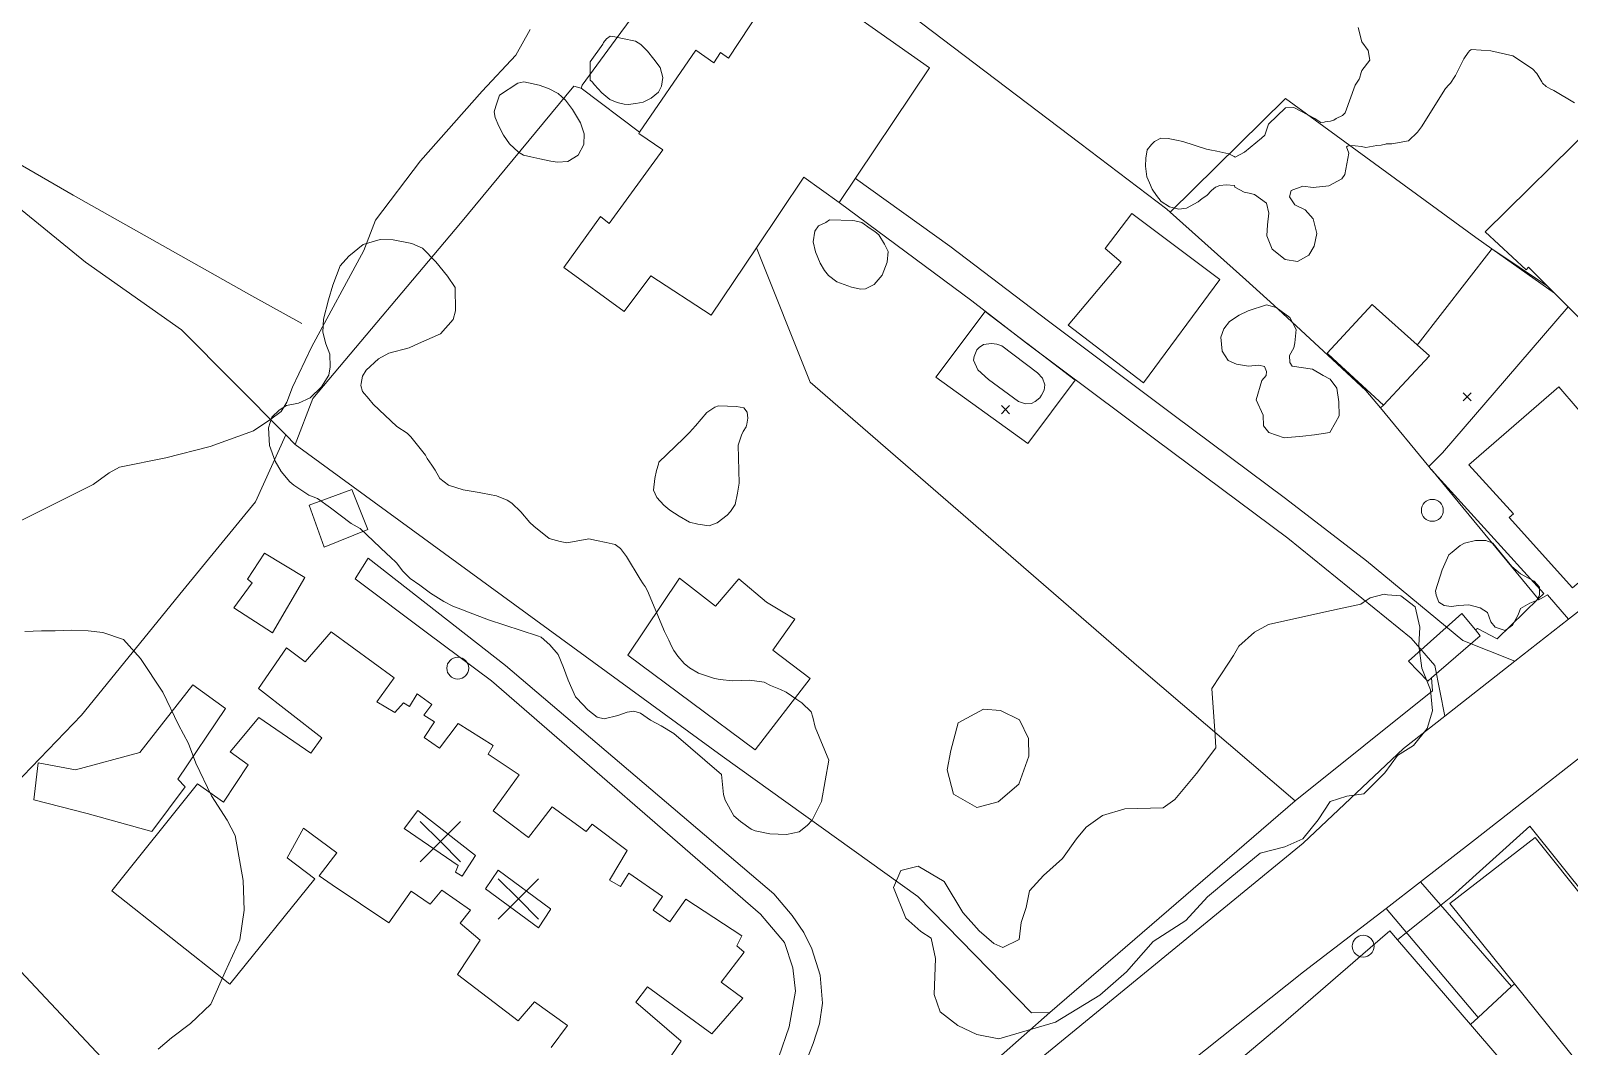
# Model space of a CAD drawing. Header units: metres. Extents: x 4652992 to 4879070, y 2074171 to 2309877.
# Drawn here: x 4653561.5 to 4653669.3, y 2306709.3 to 2306780.5 of the extents above; entities that cross this region are included whole.
import ezdxf

# ---------------------------------------------------------------- set-up
doc = ezdxf.new("R2010")
doc.units = ezdxf.units.M
doc.header["$MEASUREMENT"] = 0
doc.linetypes.add('DGN Style 3', pattern=[92.779933, 66.271381, -26.508552])
doc.layers.get('0').update_dxf_attribs({"color": 4, "lineweight": 0})
for name, color, linetype, lineweight in [('Level 16', 2, 'Continuous', 0), ('Level 18', 5, 'Continuous', 0), ('Level 20', 30, 'DGN Style 3', 0), ('Level 27', 30, 'Continuous', 0), ('Level 3', 46, 'Continuous', 0), ('Level 30', 5, 'Continuous', 0), ('Level 31', 38, 'Continuous', 0), ('Level 35', 4, 'Continuous', 0), ('Level 37', 3, 'Continuous', 0), ('Level 38', 3, 'Continuous', 0), ('Level 39', 9, 'Continuous', 0), ('Level 40', 1, 'Continuous', 0), ('Level 53', 5, 'Continuous', 0), ('Level 61', 4, 'Continuous', 0), ('Level 62', 4, 'Continuous', 0), ('Level 63', 3, 'Continuous', 0)]:
    doc.layers.add(name, color=color, linetype=linetype, lineweight=lineweight)

# ---------------------------------------------------------------- blocks, each defined once
blk = doc.blocks.new('POSTE')
at = {"color": 0, "linetype": 'ByBlock', "lineweight": -2}
blk.add_circle((0, 0), 0.770001, dxfattribs=at)
blk = doc.blocks.new('COTA')
at = {"color": 0, "linetype": 'ByBlock', "lineweight": -2, "ltscale": 10}
for p, q in [((-1.408457, 1.419522), (0, 0)), ((1.419522, 1.408457), (0, 0)), ((0, 0), (-1.419522, -1.408457)), ((0, 0), (1.408457, -1.419522))]:
    blk.add_line(p, q, dxfattribs=at)

msp = doc.modelspace()

# ---------------------------------------------------------------- linework, layer by layer
at = {"layer": 'Level 16'}
msp.add_polyline3d([(4653628.613012, 2306756.050123, 1432.830161), (4653627.857403, 2306756.715299, 1432.630161), (4653627.570211, 2306757.393069, 1432.630161), (4653627.619521, 2306757.652806, 1432.630161), (4653627.783793, 2306758.119853, 1432.630161), (4653627.949754, 2306758.297145, 1432.630161), (4653628.253481, 2306758.503311, 1432.630161), (4653628.833835, 2306758.574099, 1432.630161), (4653629.204267, 2306758.534738, 1432.630161), (4653629.53891, 2306758.406475, 1432.630161), (4653632.045541, 2306756.524285, 1432.830161), (4653632.38872, 2306756.143694, 1432.830161), (4653632.565603, 2306755.682394, 1432.830161), (4653632.510017, 2306755.28921, 1432.830161), (4653632.334373, 2306754.959782, 1432.830161), (4653632.201456, 2306754.756324, 1432.830161), (4653631.887561, 2306754.494442, 1432.830161), (4653631.619898, 2306754.377094, 1432.830161), (4653631.19932, 2306754.349695, 1432.830161), (4653630.719525, 2306754.508296, 1432.830161), (4653628.613012, 2306756.050123, 1432.830161)], dxfattribs=at)
at = {"layer": 'Level 18', "color": 30}
for points in [[(4653630.61838, 2306707.098078, 1432.819308), (4653650.67986, 2306723.537197, 1431.277415), (4653657.711401, 2306730.177811, 1431.232627), (4653660.609783, 2306732.448453, 1430.871183), (4653665.51074, 2306736.287946, 1430.483405), (4653669.277575, 2306739.238949, 1430.311429), (4653685.235285, 2306751.688629, 1429.35663), (4653692.281528, 2306757.223362, 1428.580348), (4653696.543146, 2306760.48233, 1428.260801), (4653697.534, 2306761.240061, 1428.186504), (4653698.364025, 2306761.874803, 1428.099219), (4653711.866016, 2306772.685656, 1427.243806), (4653716.842187, 2306776.655259, 1427.04712), (4653717.942528, 2306777.942604, 1427.024475), (4653722.993467, 2306784.592378, 1426.735368), (4653739.988468, 2306806.78678, 1426.041804), (4653741.402067, 2306808.632851, 1426.001157), (4653742.908107, 2306810.599077, 1425.934736), (4653743.219552, 2306811.005687, 1425.921001), (4653749.260604, 2306818.570407, 1425.608094), (4653749.402375, 2306818.747936, 1425.600751), (4653750.267638, 2306819.922937, 1425.579122), (4653755.229996, 2306826.661672, 1425.455079)], [(4653615.862525, 2306621.677108, 1432.361235), (4653611.290312, 2306642.829017, 1433.346966), (4653605.334171, 2306665.624813, 1434.594574), (4653602.339907, 2306675.04827, 1434.812856), (4653602.520356, 2306675.790627, 1434.78942), (4653617.260064, 2306688.078945, 1433.932559), (4653634.777883, 2306701.838411, 1432.815538), (4653650.708954, 2306714.523256, 1431.771913), (4653656.496278, 2306718.966239, 1431.425208), (4653658.90344, 2306720.825262, 1431.236452), (4653662.553694, 2306723.644311, 1431.016818), (4653674.034651, 2306732.61802, 1430.158697), (4653690.196518, 2306745.450857, 1428.953915), (4653697.481281, 2306751.071768, 1428.291674), (4653703.518894, 2306755.835001, 1427.935426), (4653708.966155, 2306760.158128, 1427.533651), (4653715.641232, 2306765.70813, 1427.234652), (4653720.619019, 2306770.427844, 1426.95905), (4653725.20665, 2306775.591986, 1426.758781), (4653729.062214, 2306780.052809, 1426.623345), (4653731.888947, 2306783.569679, 1426.497436), (4653739.296268, 2306793.130219, 1426.265628), (4653741.463374, 2306795.927276, 1426.197809), (4653756.804923, 2306815.930728, 1425.706176)]]:
    msp.add_polyline3d(points, dxfattribs=at)
at = {"layer": 'Level 20', "linetype": 'Continuous'}
msp.add_polyline3d([(4653560.093631, 2306745.804535, 1433.201671), (4653565.829883, 2306748.685891, 1432.801671), (4653566.963694, 2306749.505145, 1432.801671), (4653567.68491, 2306749.908933, 1432.801671), (4653570.940743, 2306750.546379, 1432.801671), (4653574.039438, 2306751.353673, 1432.801671), (4653577.081932, 2306752.453438, 1432.401671), (4653578.286178, 2306753.263374, 1432.401671), (4653579.026836, 2306753.810376, 1432.401671), (4653579.412002, 2306754.463745, 1432.401671), (4653579.819968, 2306755.5145, 1432.401671), (4653581.144407, 2306758.309734, 1432.401671), (4653584.805295, 2306765.094934, 1431.601671), (4653585.625575, 2306767.223409, 1431.601671), (4653588.792336, 2306771.385037, 1430.801671), (4653593.117434, 2306776.266967, 1430.401671), (4653595.481736, 2306778.793961, 1429.801671), (4653596.472755, 2306780.597248, 1429.601671)], dxfattribs=at)
at = {"layer": 'Level 27'}
msp.add_line((4653628.378838, 2306760.816696, 1432.525205), (4653631.225771, 2306758.644403, 1432.618386), dxfattribs=at)
at = {"layer": 'Level 27', "extrusion": (0.0223956172114888, 0.0721237491920967, 0.9971442228344864), "elevation": 272021.552639, "flags": 128}
msp.add_lwpolyline([(-3760233.794308, -3572683.529223), (-3760237.793242, -3572682.062085), (-3760235.950217, -3572676.81001), (-3760228.398477, -3572679.36193), (-3760230.343155, -3572684.79539)], dxfattribs=at)
at = {"layer": 'Level 3'}
msp.add_polyline3d([(4653580.457094, 2306759.970095, 1432.12), (4653576.954104, 2306761.914309, 1432), (4653564.433291, 2306768.962099, 1431), (4653556.5907, 2306773.499697, 1430), (4653553.290102, 2306775.757693, 1429.6), (4653551.577517, 2306777.758486, 1429), (4653544.453676, 2306783.678286, 1426.74), (4653537.414492, 2306788.866884, 1424.58), (4653532.318728, 2306792.515322, 1423), (4653527.903322, 2306796.629885, 1421), (4653523.769402, 2306801.34886, 1419.6896)], dxfattribs=at)
at = {"layer": 'Level 30', "color": 1, "flags": 128}
for points, elevation in [([(4653587.670532, 2306724.585791), (4653587.650639, 2306724.570565), (4653591.438053, 2306721.968139), (4653591.254035, 2306721.497399), (4653591.698463, 2306721.215452), (4653592.633534, 2306722.675883), (4653588.595506, 2306725.825808), (4653587.670532, 2306724.585791)], 1438.6103), ([(4653594.230162, 2306721.648022), (4653593.35257, 2306720.330929), (4653597.072919, 2306717.592528), (4653597.913641, 2306718.885277), (4653597.912835, 2306718.94307), (4653594.230162, 2306721.648022)], 1436.8103)]:
    msp.add_lwpolyline(points, dxfattribs=dict(at, elevation=elevation))
at = {"layer": 'Level 30', "color": 1}
for points in [[(4653615.562584, 2306784.194694, 1433.630161), (4653624.483266, 2306777.911553, 1433.630161), (4653618.152079, 2306768.462339, 1433.430161), (4653615.671664, 2306770.241962, 1433.630161), (4653612.336246, 2306765.274988, 1433.630161), (4653609.174235, 2306760.566246, 1433.630161), (4653604.948701, 2306763.321467, 1434.030161), (4653603.077174, 2306760.812401, 1434.030161), (4653598.829686, 2306763.891171, 1434.030161), (4653601.41395, 2306767.47125, 1434.030161), (4653602.025322, 2306766.983952, 1434.030161), (4653605.778452, 2306772.161914, 1433.030161), (4653604.086055, 2306773.296623, 1433.030161), (4653604.148436, 2306773.387565, 1433.030161), (4653608.092381, 2306779.137342, 1433.030161), (4653609.352956, 2306778.24335, 1433.230161), (4653609.816978, 2306778.980168, 1433.230161), (4653610.387545, 2306778.590693, 1433.430161), (4653613.370128, 2306783.142941, 1433.430161), (4653614.492525, 2306782.427594, 1433.630161), (4653615.562584, 2306784.194694, 1433.630161)], [(4653673.321487, 2306774.158098, 1433.036099), (4653689.18023, 2306756.434409, 1432.5217), (4653680.538704, 2306749.001026, 1432.5217), (4653679.632528, 2306749.982138, 1433.4217), (4653679.368739, 2306749.758227, 1433.426943), (4653669.570108, 2306741.440897, 1433.6217), (4653665.118792, 2306746.371917, 1433.7217), (4653665.416553, 2306746.632526, 1433.7217), (4653662.284404, 2306750.075773, 1433.6217), (4653668.597983, 2306755.534101, 1433.6217), (4653671.173441, 2306752.549077, 1433.6217), (4653672.693508, 2306753.881941, 1433.6217), (4653670.851002, 2306755.584534, 1433.3217), (4653672.843499, 2306757.546529, 1433.8217), (4653669.25894, 2306761.133076, 1433.652731), (4653668.290758, 2306762.101795, 1433.607092), (4653667.801164, 2306762.591661, 1433.584014), (4653666.479218, 2306763.91434, 1433.5217), (4653666.313698, 2306763.737832, 1433.5217), (4653663.439476, 2306766.396008, 1433.1217), (4653671.123578, 2306773.96635, 1433.1217), (4653671.99321, 2306772.94318, 1433.1217), (4653673.321487, 2306774.158098, 1433.036099)], [(4653644.831039, 2306763.06467, 1434.541379), (4653639.481504, 2306755.815496, 1434.541379), (4653634.188642, 2306759.868249, 1434.541379), (4653637.911375, 2306764.279997, 1433.830161), (4653636.785097, 2306765.223293, 1433.830161), (4653638.669998, 2306767.684365, 1433.830161), (4653644.831039, 2306763.06467, 1434.541379)], [(4653659.530056, 2306757.703505, 1434.621722), (4653656.300281, 2306754.240339, 1434.421721), (4653652.765106, 2306757.509854, 1434.421721), (4653652.349203, 2306757.894503, 1434.421721), (4653655.513705, 2306761.296717, 1434.521722), (4653655.791197, 2306761.04846, 1434.528631), (4653658.66206, 2306758.480055, 1434.60011), (4653659.530056, 2306757.703505, 1434.621722)], [(4653606.939484, 2306742.10891, 1436.1638), (4653609.473123, 2306740.162269, 1435.9638), (4653611.107002, 2306742.075173, 1435.9638), (4653613.038714, 2306740.436669, 1435.9638), (4653615.027683, 2306739.247267, 1435.9638), (4653613.48713, 2306737.075378, 1435.9638), (4653616.113262, 2306735.092482, 1435.9638), (4653612.255382, 2306730.092515, 1436.1638), (4653603.328263, 2306736.709967, 1436.1638), (4653606.939484, 2306742.10891, 1436.1638)], [(4653597.950388, 2306709.209279, 1436.6103), (4653599.088427, 2306710.747978, 1436.6103), (4653596.783866, 2306712.415465, 1436.6103), (4653595.63529, 2306711.070396, 1436.6103), (4653591.383378, 2306714.333606, 1436.6103), (4653592.971331, 2306716.737509, 1436.6103), (4653591.560147, 2306717.936008, 1438.2103), (4653592.294794, 2306718.835939, 1438.2103), (4653590.273478, 2306720.253216, 1438.2103), (4653589.475669, 2306719.270687, 1438.2103), (4653588.12611, 2306720.168353, 1438.2103), (4653586.574993, 2306717.954066, 1438.2103), (4653582.591777, 2306720.62679, 1438.6103), (4653581.676115, 2306721.241196, 1438.6103), (4653582.926066, 2306722.85816, 1438.6103), (4653580.586001, 2306724.580416, 1438.6103), (4653579.434702, 2306722.507644, 1437.8103), (4653581.380309, 2306721.032427, 1437.8103), (4653575.419432, 2306713.658236, 1437.8103), (4653567.152148, 2306720.187881, 1437.8103), (4653573.15957, 2306727.686263, 1437.4103), (4653574.982328, 2306726.408604, 1437.4103), (4653576.711757, 2306729.020255, 1438.6103), (4653575.436814, 2306729.951391, 1438.6103), (4653577.451236, 2306732.353526, 1438.6103), (4653581.092035, 2306729.837021, 1438.6103), (4653581.863707, 2306730.91873, 1438.6103), (4653577.438237, 2306734.390134, 1438.8103), (4653579.394844, 2306737.229095, 1438.8103), (4653580.703993, 2306736.243213, 1438.8103), (4653582.516452, 2306738.346837, 1438.8103)], [(4653582.516452, 2306738.346837, 1438.8103), (4653586.953816, 2306735.141718, 1438.8103), (4653585.736155, 2306733.43963, 1438.8103), (4653586.998097, 2306732.702439, 1438.8103), (4653587.59835, 2306733.388566, 1438.8103), (4653588.012972, 2306733.112327, 1438.8103), (4653588.55836, 2306734.00015, 1438.8103), (4653589.585788, 2306733.263834, 1438.8103), (4653589.022075, 2306732.522747, 1438.8103), (4653589.769957, 2306732.034812, 1438.8103), (4653589.045627, 2306730.945466, 1438.8103), (4653590.118129, 2306730.20003, 1438.8103), (4653591.432964, 2306731.929611, 1438.8103), (4653593.891159, 2306730.374314, 1438.8103), (4653593.543168, 2306729.779328, 1438.8103), (4653595.694924, 2306728.335341, 1438.8103), (4653593.884491, 2306725.802369, 1438.8103), (4653596.36119, 2306723.933682, 1436.6103), (4653597.077339, 2306724.858082, 1436.8103), (4653598.021466, 2306726.076757, 1436.6103), (4653600.404724, 2306724.343932, 1436.6103), (4653600.83435, 2306724.876425, 1436.6103), (4653603.288829, 2306723.033895, 1436.6103), (4653602.047702, 2306720.948521, 1436.6103), (4653602.805251, 2306720.506188, 1436.6103), (4653603.403776, 2306721.434123, 1436.6103), (4653605.757658, 2306719.80401, 1436.6103), (4653605.105785, 2306718.839312, 1436.6103), (4653606.260123, 2306718.029087, 1436.6103), (4653607.40313, 2306719.609169, 1436.6103), (4653611.326732, 2306717.036755, 1436.6103), (4653610.961991, 2306716.347727, 1436.6103), (4653611.484889, 2306715.906218, 1436.6103), (4653609.868163, 2306713.79384, 1436.6103), (4653611.383968, 2306712.679535, 1436.6103), (4653609.222235, 2306710.159511, 1436.6103), (4653604.711746, 2306713.472324, 1436.6103), (4653603.897927, 2306712.395797, 1436.6103), (4653607.067344, 2306709.643909, 1436.6103), (4653605.450193, 2306707.295949, 1436.6103)], [(4653691.816387, 2306692.08017, 1434.321722), (4653686.412571, 2306687.682136, 1434.421721), (4653686.137482, 2306688.024029, 1434.41956), (4653665.494964, 2306713.679439, 1434.257343), (4653660.961964, 2306719.313246, 1434.221721), (4653666.930026, 2306723.928642, 1434.221721), (4653670.660951, 2306719.283009, 1434.221721), (4653670.114019, 2306718.795825, 1434.221721), (4653691.816387, 2306692.08017, 1434.321722)], [(4653641.297845, 2306704.217349, 1437.9413), (4653649.099772, 2306710.773041, 1437.9413), (4653656.070993, 2306716.802848, 1438.0217), (4653656.752969, 2306717.384246, 1438.0217), (4653657.297083, 2306716.751784, 1438.0075), (4653662.405109, 2306710.814369, 1437.874), (4653668.231598, 2306704.041833, 1437.7217)]]:
    msp.add_polyline3d(points, dxfattribs=at)
at = {"layer": 'Level 31', "elevation": 1434.821722, "flags": 128}
msp.add_lwpolyline([(4653659.67635, 2306735.128574), (4653659.406518, 2306734.895188), (4653658.061764, 2306736.30722), (4653661.806952, 2306739.643922), (4653662.756877, 2306738.496318), (4653663.096137, 2306738.086458), (4653659.67635, 2306735.128574)], dxfattribs=at)
at = {"layer": 'Level 31'}
for points in [[(4653585.095522, 2306745.523984, 1435.410312), (4653582.027582, 2306744.295976, 1436.010311), (4653580.979989, 2306747.241974, 1435.210312), (4653583.976353, 2306748.344426, 1435.210312), (4653585.095522, 2306745.523984, 1435.410312)], [(4653580.690204, 2306742.173249, 1435.610312), (4653578.411857, 2306738.285657, 1436.010311), (4653575.698077, 2306740.040821, 1435.610312), (4653576.982037, 2306741.790729, 1435.610312), (4653576.65467, 2306742.050543, 1435.610312), (4653577.856241, 2306743.864427, 1435.610312), (4653580.690204, 2306742.173249, 1435.610312)], [(4653575.120278, 2306732.980843, 1436.610312), (4653571.783602, 2306728.01597, 1437.010311), (4653572.293083, 2306727.479146, 1437.010311), (4653569.940418, 2306724.36029, 1437.010311), (4653565.412907, 2306725.625585, 1437.010311), (4653561.673165, 2306726.585283, 1437.010311), (4653561.986882, 2306729.165061, 1437.010311), (4653564.588583, 2306728.678443, 1437.010311), (4653569.118265, 2306729.889723, 1436.410312), (4653572.830557, 2306734.648234, 1436.410312), (4653575.120278, 2306732.980843, 1436.610312)]]:
    msp.add_polyline3d(points, dxfattribs=at)
at = {"layer": 'Level 35', "extrusion": (-1.25979501847e-05, 1.29439055497e-05, 0.9999999998368735), "elevation": 1404.153507, "flags": 128}
msp.add_lwpolyline([(4653659.497606, 2306749.936431), (4653660.473088, 2306750.885842), (4653664.939794, 2306756.090817), (4653669.276623, 2306761.115094)], dxfattribs=at)
at = {"layer": 'Level 35'}
for points in [[(4653662.756877, 2306738.496318, 1434.621722), (4653662.896207, 2306738.579529, 1434.621722), (4653664.272572, 2306737.855105, 1434.621722), (4653667.157425, 2306740.662669, 1434.621722), (4653667.55959, 2306741.054059, 1434.621722), (4653659.661189, 2306749.735035, 1434.42173), (4653659.660853, 2306749.735404, 1434.421721), (4653659.479923, 2306749.954413, 1434.421721), (4653656.093807, 2306754.053174, 1434.421721), (4653655.077502, 2306755.283371, 1434.421721), (4653652.724692, 2306757.462595, 1434.421721), (4653648.615543, 2306761.268579, 1434.421721), (4653646.644881, 2306763.025943, 1434.40056), (4653641.346627, 2306767.790809, 1433.442019), (4653641.114617, 2306767.999463, 1433.430161), (4653635.015128, 2306772.617803, 1432.630161), (4653622.474554, 2306782.14178, 1432.030161), (4653619.720245, 2306784.195852, 1431.630161), (4653610.262016, 2306790.452723, 1431.230161), (4653602.427499, 2306779.844051, 1431.430161), (4653600.114078, 2306776.676078, 1431.430161), (4653600.046103, 2306776.471355, 1431.963815), (4653604.148436, 2306773.387565, 1432.215311)], [(4653641.346627, 2306767.790809, 1433.442019), (4653649.438525, 2306775.754181, 1433.401671), (4653662.775402, 2306766.014599, 1433.3217), (4653663.895572, 2306765.219907, 1433.3217), (4653668.290758, 2306762.101795, 1433.3217)], [(4653659.67635, 2306735.128574, 1434.7217), (4653659.733385, 2306734.207811, 1434.7217), (4653650.11307, 2306726.50323, 1434.763815), (4653639.144598, 2306735.882078, 1434.763815), (4653616.103986, 2306755.859661, 1434.363815), (4653612.336246, 2306765.274988, 1433.777469)]]:
    msp.add_polyline3d(points, dxfattribs=at)
at = {"layer": 'Level 37', "elevation": 1437.210312, "flags": 128}
msp.add_lwpolyline([(4653577.295686, 2306696.410226), (4653567.116737, 2306707.770892), (4653553.999965, 2306721.734853), (4653546.862232, 2306728.731759), (4653543.783929, 2306729.739399), (4653540.885486, 2306728.672264), (4653538.023252, 2306725.134956), (4653535.5492, 2306722.246079), (4653534.210584, 2306716.790599)], dxfattribs=at)
at = {"layer": 'Level 37', "extrusion": (0.6128201917407015, -0.7602533092155044, 0.2155604750917125), "elevation": 1098464.565007, "flags": 128}
msp.add_lwpolyline([(5070738.255179, -241016.355552), (5070745.342478, -241016.765183), (5070750.140279, -241015.741107)], dxfattribs=at)
at = {"layer": 'Level 37'}
for points in [[(4653579.999462, 2306751.498073, 1434.163815), (4653579.340238, 2306752.163029, 1434.084576), (4653572.0339, 2306759.532898, 1433.206354), (4653565.305089, 2306764.273595, 1432.606355), (4653550.698656, 2306776.1831, 1430.806355), (4653539.018655, 2306786.421638, 1427.206354), (4653528.722071, 2306794.256262, 1422.806355)], [(4653600.046103, 2306776.471355, 1431.963815), (4653599.528893, 2306776.627178, 1431.963815), (4653591.586923, 2306767.019393, 1432.963815), (4653581.238556, 2306754.7181, 1433.763815), (4653579.999462, 2306751.498073, 1434.163815), (4653609.936315, 2306729.644214, 1435.563815), (4653623.664855, 2306719.807731, 1435.963815), (4653631.636666, 2306711.650948, 1435.963815), (4653632.902256, 2306711.668636, 1435.963815), (4653650.11307, 2306726.50323, 1434.763815)], [(4653557.975929, 2306725.218822, 1436.810311), (4653565.019523, 2306732.506257, 1435.22186), (4653572.133074, 2306741.256557, 1434.671859), (4653577.225206, 2306747.466251, 1434.58186), (4653579.340238, 2306752.163029, 1434.084576)], [(4653666.55706, 2306724.735481, 1432.81726), (4653676.869438, 2306711.871901, 1432.721721), (4653693.26567, 2306691.293172, 1430.821722), (4653700.550778, 2306698.082945, 1430.021722), (4653717.554555, 2306677.077857, 1426.721721), (4653707.937158, 2306669.690451, 1427.365454)]]:
    msp.add_polyline3d(points, dxfattribs=at)
at = {"layer": 'Level 38'}
for p, q in [((4653657.931814, 2306717.263791, 1433.743842), (4653660.324899, 2306719.194177, 1433.951171)), ((4653657.297083, 2306716.751784, 1433.688851), (4653657.931814, 2306717.263791, 1433.743842))]:
    msp.add_line(p, q, dxfattribs=at)
at = {"layer": 'Level 38', "extrusion": (-0.4210361334792667, 0.4365621491480824, 0.7950736218967631), "elevation": -951192.764079, "flags": 128}
msp.add_lwpolyline([(-4950964.651705, 1249276.29437), (-4950965.693846, 1249276.410691), (-4950972.98428, 1249276.719156)], dxfattribs=at)
at = {"layer": 'Level 38', "elevation": 1433.621722, "flags": 128}
msp.add_lwpolyline([(4653662.405109, 2306710.814369), (4653662.946661, 2306711.316523), (4653665.293604, 2306713.492728), (4653665.494964, 2306713.679439)], dxfattribs=at)
at = {"layer": 'Level 40', "color": 3, "flags": 128}
for points, elevation in [([(4653603.88249, 2306775.396822), (4653603.346258, 2306775.323378), (4653603.057588, 2306775.355701), (4653602.578092, 2306775.471601), (4653602.05955, 2306775.677382), (4653601.506432, 2306776.149098), (4653600.987329, 2306776.720286), (4653600.82436, 2306776.931746), (4653600.679505, 2306777.047303), (4653600.674125, 2306778.321491), (4653601.582932, 2306779.571264), (4653601.611309, 2306779.685779), (4653601.821842, 2306779.944762), (4653602.078346, 2306780.117188), (4653602.421294, 2306780.072058), (4653602.947094, 2306779.960489), (4653603.874382, 2306779.76373), (4653604.229994, 2306779.526968), (4653604.703072, 2306779.070073), (4653605.151156, 2306778.511622), (4653605.584425, 2306777.935438), (4653605.778597, 2306777.221478), (4653605.685199, 2306776.612735), (4653605.480192, 2306776.204589), (4653604.959846, 2306775.779497), (4653604.391128, 2306775.491716), (4653603.88249, 2306775.396822)], 1434.440386), ([(4653599.117591, 2306771.336593), (4653598.391825, 2306771.288248), (4653597.925467, 2306771.360625), (4653597.15983, 2306771.522253), (4653596.522851, 2306771.656722), (4653596.014725, 2306771.7793), (4653595.658182, 2306771.991182), (4653595.024625, 2306772.580279), (4653594.598109, 2306773.169044), (4653594.284133, 2306773.811694), (4653594.01434, 2306774.426178), (4653593.963213, 2306774.82685), (4653594.079486, 2306775.210539), (4653594.337013, 2306775.98906), (4653595.609177, 2306776.836296), (4653596.022711, 2306776.922107), (4653596.37079, 2306776.848424), (4653597.114145, 2306776.691067), (4653597.766585, 2306776.445802), (4653598.429779, 2306776.105912), (4653598.964685, 2306775.633227), (4653599.446515, 2306774.984038), (4653600.014268, 2306774.054599), (4653600.258896, 2306773.278975), (4653600.234466, 2306772.533274), (4653599.843095, 2306771.78438), (4653599.117591, 2306771.336593)], 1435.206354), ([(4653619.99638, 2306762.408305), (4653619.657152, 2306762.385562), (4653619.013795, 2306762.521085), (4653617.971112, 2306762.892085), (4653617.402033, 2306763.347334), (4653617.113656, 2306763.699237), (4653616.80838, 2306764.197038), (4653616.492823, 2306765.010159), (4653616.328809, 2306765.706949), (4653616.429026, 2306766.447078), (4653616.684144, 2306766.83006), (4653617.207136, 2306767.065126), (4653617.463025, 2306767.238147), (4653619.083067, 2306767.198795), (4653619.232016, 2306767.167346), (4653619.731651, 2306767.061854), (4653620.315342, 2306766.628696), (4653620.638124, 2306766.429049), (4653620.918297, 2306766.193324), (4653621.331602, 2306765.530135), (4653621.576835, 2306765.012868), (4653621.500461, 2306764.267551), (4653621.146549, 2306763.37496), (4653620.60485, 2306762.71705), (4653619.99638, 2306762.408305)], 1435.606355), ([(4653561.0406, 2306738.3691), (4653562.2089, 2306738.4217), (4653563.1731, 2306738.4184), (4653564.3408, 2306738.471), (4653565.4898, 2306738.4294)], 1446.0064), ([(4653565.4898, 2306738.4294), (4653566.5275, 2306738.3129), (4653567.9732, 2306737.8185), (4653569.1612, 2306736.4964), (4653570.7219, 2306734.1188), (4653571.8195, 2306731.8368), (4653572.5261, 2306730.5164), (4653573.0292, 2306729.14), (4653574.1269, 2306726.8579), (4653575.2414, 2306725.1599), (4653575.7994, 2306724.066), (4653576.3446, 2306720.9175), (4653576.4244, 2306718.8435), (4653576.1157, 2306716.7503), (4653575.104, 2306714.5057), (4653574.0917, 2306712.2599), (4653572.6691, 2306710.8815), (4653571.3188, 2306709.8802), (4653570.3939, 2306709.0864)], 1446.0064), ([(4653629.300395, 2306726.442257), (4653627.79188, 2306726.040194), (4653626.169985, 2306726.98079), (4653625.713145, 2306728.675913), (4653625.966433, 2306730.026516), (4653626.494422, 2306731.975978), (4653628.259793, 2306732.92162), (4653629.459222, 2306732.834988), (4653630.786896, 2306732.184989), (4653631.427176, 2306730.879449), (4653631.437975, 2306729.649337), (4653630.729426, 2306727.676729), (4653629.300395, 2306726.442257)], 1437.227242)]:
    msp.add_lwpolyline(points, dxfattribs=dict(at, elevation=elevation))
at = {"layer": 'Level 40', "color": 3}
for points in [[(4653669.702768, 2306775.452915, 1433.251514), (4653668.253391, 2306776.315743, 1433.251514), (4653668.206752, 2306776.338572, 1433.251514), (4653668.040767, 2306776.412752, 1433.251514), (4653667.707761, 2306776.586225, 1433.251514), (4653667.460129, 2306776.83444, 1433.251514), (4653667.404193, 2306776.92084, 1433.251514), (4653667.052283, 2306777.494975, 1433.251514), (4653666.74379, 2306777.829338, 1433.251514), (4653665.364524, 2306778.734392, 1434.251514), (4653663.827403, 2306779.101718, 1435.251514), (4653662.485949, 2306779.176097, 1435.251514), (4653662.442112, 2306779.156315, 1435.251514), (4653662.402588, 2306779.137296, 1435.251514), (4653662.36561, 2306779.1124, 1435.251514), (4653662.254332, 2306778.979664, 1435.251514), (4653661.935395, 2306778.543353, 1435.251514), (4653661.357406, 2306777.36315, 1435.251514), (4653661.308421, 2306777.287843, 1435.251514), (4653661.011527, 2306776.831626, 1435.251514), (4653660.897731, 2306776.706415, 1435.251514), (4653660.649515, 2306776.450512, 1435.251514), (4653658.964589, 2306773.771581, 1434.251514), (4653658.700135, 2306773.387413, 1434.251514), (4653658.068825, 2306772.777202, 1434.251514), (4653656.881929, 2306772.584004, 1434.251514), (4653656.484025, 2306772.567953, 1434.251514), (4653656.441862, 2306772.55541, 1434.251514), (4653656.134693, 2306772.472849, 1434.251514), (4653655.841411, 2306772.445564, 1434.251514), (4653655.067563, 2306772.322646, 1435.751514), (4653654.758104, 2306772.389203, 1435.751514), (4653654.322794, 2306772.444025, 1435.751514), (4653653.940265, 2306772.449551, 1435.751514), (4653653.785654, 2306772.397963, 1435.751514), (4653653.709474, 2306772.356783, 1435.303033), (4653653.876689, 2306771.910549, 1434.85455), (4653653.591299, 2306770.433748, 1434.85455), (4653653.389064, 2306770.125634, 1434.85455), (4653652.475342, 2306769.618851, 1434.85455), (4653651.381857, 2306769.50228, 1434.85455), (4653650.650976, 2306769.615427, 1434.85455), (4653649.826342, 2306769.309158, 1434.85455), (4653649.723254, 2306768.847784, 1434.85455), (4653650.087071, 2306768.286064, 1434.85455), (4653650.813586, 2306767.954113, 1434.85455), (4653651.380226, 2306767.304875, 1434.85455), (4653651.640952, 2306766.281808, 1434.85455), (4653651.444186, 2306765.400964, 1434.85455), (4653651.082044, 2306764.775403, 1434.85455), (4653650.271719, 2306764.333983, 1434.85455), (4653649.41338, 2306764.474355, 1434.85455), (4653648.507037, 2306765.196569, 1434.85455), (4653648.133261, 2306766.112165, 1434.85455), (4653648.174636, 2306766.894614, 1434.85455), (4653648.267835, 2306767.70987, 1434.85455), (4653648.111282, 2306768.402928, 1434.85455), (4653647.271066, 2306769.023099, 1434.85455), (4653646.888976, 2306769.105211, 1434.85455), (4653646.549332, 2306769.178201, 1434.85455), (4653645.874445, 2306769.543054, 1434.85455), (4653645.851744, 2306769.653057, 1435.030452), (4653645.268308, 2306769.696418, 1435.206354), (4653644.829462, 2306769.648171, 1435.206354), (4653644.520436, 2306769.540885, 1435.206354), (4653644.24916, 2306769.299346, 1435.206354), (4653643.917063, 2306768.942834, 1435.206354), (4653643.600402, 2306768.73183, 1435.206354), (4653643.314477, 2306768.50869, 1435.206354), (4653642.507081, 2306768.06388, 1435.206354), (4653641.960614, 2306767.994855, 1435.206354), (4653641.312805, 2306768.148012, 1435.206354), (4653640.715861, 2306768.535564, 1435.206354), (4653640.380685, 2306768.945681, 1435.206354), (4653640.097045, 2306769.399613, 1435.206354), (4653639.898337, 2306769.846592, 1435.206354), (4653639.722876, 2306770.256054, 1435.206354), (4653639.627704, 2306771.008232, 1435.206354), (4653639.637466, 2306771.577174, 1435.206354), (4653639.746702, 2306772.159139, 1435.206354), (4653640.031459, 2306772.536729, 1435.206354), (4653640.251036, 2306772.731895, 1435.206354), (4653640.687921, 2306772.968368, 1435.206354), (4653641.217548, 2306772.957904, 1435.206354), (4653641.789173, 2306772.836538, 1435.206354), (4653642.249791, 2306772.73874, 1435.206354), (4653643.891453, 2306772.205455, 1435.206354), (4653644.142804, 2306772.152094, 1435.206354), (4653644.61394, 2306772.052072, 1435.206354), (4653645.456387, 2306771.873223, 1435.206354), (4653645.846951, 2306771.679834, 1435.206354), (4653645.912255, 2306771.634187, 1435.030452), (4653646.554995, 2306771.990508, 1434.85455), (4653647.751433, 2306772.964072, 1434.85455), (4653647.977473, 2306773.179199, 1434.85455), (4653648.240462, 2306773.957785, 1434.85455), (4653649.431734, 2306775.108016, 1434.85455), (4653650.011603, 2306775.115116, 1434.85455), (4653651.488176, 2306774.357971, 1434.85455), (4653651.912082, 2306774.07794, 1435.303033), (4653652.140091, 2306774.103334, 1435.751514), (4653652.206985, 2306774.107293, 1435.751514), (4653652.597091, 2306774.156193, 1435.751514), (4653652.816172, 2306774.222369, 1435.751514), (4653652.993637, 2306774.343162, 1435.751514), (4653653.427173, 2306774.558711, 1435.751514), (4653653.614945, 2306774.748702, 1435.751514), (4653654.314149, 2306776.697149, 1435.251514), (4653654.608112, 2306777.096395, 1435.251514), (4653654.63276, 2306777.156982, 1435.251514), (4653654.744099, 2306777.575232, 1435.251514), (4653654.777717, 2306777.724752, 1435.251514), (4653655.344432, 2306778.431581, 1436.251514), (4653655.235534, 2306779.117681, 1437.251514), (4653654.799921, 2306779.729695, 1438.751514), (4653654.530371, 2306780.735573, 1439.251514)], [(4653598.569627, 2306744.692698, 1438.806355), (4653599.039074, 2306744.595, 1438.806355), (4653599.957565, 2306744.765794, 1438.806355), (4653600.580488, 2306744.879995, 1438.806355), (4653601.13254, 2306744.765028, 1438.806355), (4653601.796635, 2306744.625871, 1438.806355), (4653602.441552, 2306744.471644, 1438.806355), (4653602.816387, 2306744.200177, 1438.806355), (4653603.241241, 2306743.644775, 1438.806355), (4653604.185776, 2306742.056563, 1441.206354), (4653604.402889, 2306741.725247, 1441.206354), (4653604.530131, 2306741.525259, 1441.206354), (4653604.698884, 2306741.227063, 1441.206354), (4653605.900385, 2306738.377612, 1441.806355), (4653606.194645, 2306737.778566, 1441.806355), (4653606.387273, 2306737.356626, 1441.806355), (4653606.542365, 2306737.037576, 1441.806355), (4653606.826069, 2306736.648187, 1441.806355), (4653607.271298, 2306736.138476, 1441.806355), (4653607.652734, 2306735.832253, 1441.806355), (4653608.28502, 2306735.455789, 1441.806355), (4653609.408183, 2306735.091361, 1441.806355), (4653609.805157, 2306735.00968, 1441.806355), (4653610.656681, 2306734.919257, 1441.806355), (4653611.285001, 2306734.934302, 1441.806355), (4653611.847618, 2306734.963134, 1441.806355), (4653612.878477, 2306734.824222, 1441.806355), (4653613.330126, 2306734.588801, 1441.806355), (4653614.022915, 2306734.319976, 1441.806355), (4653614.415203, 2306734.128881, 1441.806355), (4653615.185541, 2306733.608113, 1441.806355), (4653615.52487, 2306733.371469, 1441.806355), (4653616.172959, 2306732.738144, 1441.806355), (4653616.295427, 2306732.383028, 1441.806355), (4653616.454012, 2306731.666227, 1441.806355), (4653617.416862, 2306729.362806, 1441.806355), (4653616.894798, 2306726.46429, 1440.006355), (4653616.25349, 2306725.156247, 1440.006355), (4653615.910633, 2306724.779217, 1440.006355), (4653615.336348, 2306724.332528, 1440.006355), (4653614.439418, 2306724.14215, 1440.006355), (4653613.280144, 2306724.185101, 1440.006355), (4653612.247493, 2306724.39796, 1440.006355), (4653611.962323, 2306724.51253, 1440.006355), (4653611.219671, 2306725.048302, 1440.006355), (4653610.747629, 2306725.46383, 1440.006355), (4653610.147873, 2306726.558637, 1440.006355), (4653610.040669, 2306726.953758, 1440.006355), (4653609.893535, 2306728.363763, 1440.006355), (4653606.54369, 2306731.224606, 1440.006355), (4653605.658047, 2306731.76689, 1440.006355), (4653604.917896, 2306732.160499, 1440.006355), (4653604.20495, 2306732.655357, 1440.006355), (4653603.746147, 2306732.801365, 1440.006355), (4653603.280137, 2306732.712422, 1440.006355), (4653602.624196, 2306732.478939, 1440.006355), (4653601.66769, 2306732.258146, 1440.006355), (4653601.182239, 2306732.364586, 1440.006355), (4653600.522212, 2306732.888886, 1440.006355), (4653599.750895, 2306733.702594, 1440.006355), (4653599.663837, 2306733.808136, 1440.006355), (4653599.136494, 2306734.975614, 1440.006355), (4653598.822041, 2306735.866356, 1440.006355), (4653598.449072, 2306736.765658, 1440.006355), (4653597.861365, 2306737.452164, 1440.006355), (4653597.259171, 2306737.977497, 1440.006355), (4653596.991704, 2306738.07078, 1440.006355), (4653593.559578, 2306739.19594, 1439.606355), (4653592.942439, 2306739.44062, 1439.606355), (4653592.265112, 2306739.697653, 1439.606355), (4653591.6251, 2306739.941141, 1439.606355), (4653591.056305, 2306740.160626, 1439.606355), (4653590.420958, 2306740.489857, 1439.606355), (4653589.481636, 2306741.078147, 1439.606355), (4653588.741793, 2306741.636073, 1439.606355), (4653588.072614, 2306742.094788, 1439.606355), (4653587.54957, 2306742.598475, 1439.606355), (4653587.100736, 2306743.199268, 1439.606355), (4653586.653477, 2306743.625281, 1439.606355), (4653586.417415, 2306743.826078, 1439.606355), (4653584.561764, 2306745.609641, 1438.806355), (4653583.918937, 2306745.963196, 1438.806355), (4653582.488966, 2306747.052768, 1438.806355), (4653581.56886, 2306747.699526, 1438.806355), (4653580.969038, 2306747.932438, 1438.806355), (4653580.267645, 2306748.411221, 1438.806355), (4653579.91485, 2306748.649346, 1438.806355), (4653579.62815, 2306748.862363, 1438.806355), (4653579.023157, 2306749.595529, 1438.806355), (4653578.592927, 2306750.328837, 1438.806355), (4653578.190472, 2306751.413237, 1438.806355), (4653578.124327, 2306752.666741, 1438.806355), (4653578.361728, 2306753.40435, 1438.806355), (4653578.8837, 2306753.904442, 1438.806355), (4653579.397124, 2306754.222039, 1438.806355), (4653580.23431, 2306754.382464, 1438.806355), (4653581.059625, 2306754.756025, 1438.806355), (4653581.848485, 2306755.52337, 1438.806355), (4653582.350178, 2306756.361467, 1438.806355), (4653582.459759, 2306756.927316, 1438.806355), (4653582.43883, 2306757.81919, 1438.806355), (4653582.155822, 2306758.556417, 1438.806355), (4653581.94713, 2306759.358173, 1438.806355), (4653581.995166, 2306760.285222, 1438.806355), (4653582.328694, 2306761.643963, 1438.806355), (4653582.630436, 2306762.65329, 1438.806355), (4653583.147062, 2306764.030313, 1438.806355), (4653583.767442, 2306764.691216, 1438.806355), (4653584.775412, 2306765.513936, 1438.806355), (4653585.950171, 2306765.874867, 1438.806355), (4653586.869153, 2306765.838948, 1438.806355), (4653588.178887, 2306765.579744, 1438.806355), (4653588.917164, 2306765.2571, 1438.806355), (4653589.867204, 2306764.304914, 1438.806355), (4653590.671398, 2306763.28453, 1438.806355), (4653591.224162, 2306762.491279, 1438.806355), (4653591.238034, 2306760.867744, 1438.806355), (4653591.080523, 2306760.263224, 1438.806355), (4653590.19254, 2306759.259986, 1438.806355), (4653588.657153, 2306758.58007, 1438.806355), (4653587.991646, 2306758.274661, 1438.806355), (4653586.572321, 2306757.885338, 1438.806355), (4653585.852159, 2306757.497031, 1438.806355), (4653584.990513, 2306756.694755, 1438.806355), (4653584.724466, 2306756.293352, 1438.806355), (4653584.621715, 2306755.762201, 1438.806355), (4653584.597654, 2306755.637823, 1438.806355), (4653584.718929, 2306755.20246, 1438.806355), (4653585.159562, 2306754.686734, 1438.806355), (4653585.46164, 2306754.32047, 1438.806355), (4653587.13568, 2306752.75828, 1438.806355), (4653587.861898, 2306752.27693, 1438.806355), (4653588.11201, 2306752.023999, 1438.806355), (4653589.133051, 2306750.749997, 1438.806355), (4653589.246392, 2306750.519315, 1438.806355), (4653589.593082, 2306750.048542, 1438.806355), (4653589.814622, 2306749.695407, 1438.806355), (4653590.15536, 2306749.096894, 1438.806355), (4653590.74899, 2306748.648191, 1438.806355), (4653591.77827, 2306748.310632, 1438.806355), (4653592.913345, 2306748.120343, 1438.806355), (4653593.136331, 2306748.086851, 1438.806355), (4653594.112908, 2306747.884352, 1438.806355), (4653594.859594, 2306747.598562, 1438.806355), (4653595.183305, 2306747.367258, 1438.806355), (4653595.814678, 2306746.781222, 1438.806355), (4653596.459828, 2306746.027184, 1438.806355), (4653596.733633, 2306745.756589, 1438.806355), (4653597.802145, 2306744.896573, 1438.806355), (4653598.569627, 2306744.692698, 1438.806355)], [(4653647.873716, 2306753.555776, 1435.354518), (4653647.389552, 2306754.619461, 1434.85455), (4653647.783885, 2306755.986154, 1434.85455), (4653648.08056, 2306756.318312, 1434.85455), (4653648.10373, 2306756.621167, 1434.85455), (4653647.957066, 2306756.960445, 1434.85455), (4653647.574935, 2306757.042403, 1434.85455), (4653646.848681, 2306756.978287, 1434.85455), (4653645.99004, 2306757.118462, 1434.85455), (4653645.423661, 2306757.371868, 1434.85455), (4653644.99352, 2306758.035849, 1434.85455), (4653644.902591, 2306759.022874, 1434.85455), (4653645.118828, 2306759.592163, 1434.85455), (4653645.504917, 2306760.124987, 1434.85455), (4653646.178849, 2306760.552041, 1434.85455), (4653646.824609, 2306760.85319, 1434.85455), (4653648.110536, 2306761.27965, 1434.354583), (4653648.780985, 2306761.091744, 1434.354583), (4653649.739974, 2306760.401874, 1434.354583), (4653650.175308, 2306759.560382, 1434.354583), (4653650.096404, 2306758.609209, 1434.354583), (4653650.021363, 2306758.273264, 1434.354583), (4653649.72009, 2306757.721806, 1434.354583), (4653649.744365, 2306757.232519, 1434.354583), (4653649.909898, 2306756.976974, 1434.354583), (4653651.33844, 2306756.762842, 1434.85455), (4653652.088706, 2306756.338107, 1434.85455), (4653652.560567, 2306756.06103, 1434.85455), (4653653.042348, 2306755.430096, 1434.85455), (4653653.185143, 2306754.476156, 1434.85455), (4653653.19124, 2306753.507542, 1434.85455), (4653652.951473, 2306753.03131, 1434.85455), (4653652.535361, 2306752.336857, 1435.354518), (4653651.475582, 2306752.168585, 1435.354518), (4653650.655899, 2306752.080639, 1435.354518), (4653649.341431, 2306751.966891, 1435.354518), (4653648.266522, 2306752.329082, 1435.354518), (4653647.884155, 2306752.806517, 1435.354518), (4653647.873716, 2306753.555776, 1435.354518)], [(4653609.589667, 2306745.993455, 1438.406354), (4653609.019943, 2306745.778019, 1438.406354), (4653608.233874, 2306745.898248, 1438.406354), (4653607.657928, 2306746.049502, 1438.406354), (4653606.929122, 2306746.465776, 1438.406354), (4653606.259355, 2306746.878325, 1438.406354), (4653605.844617, 2306747.235681, 1438.406354), (4653605.35852, 2306747.76478, 1438.406354), (4653605.129026, 2306748.28611, 1438.406354), (4653605.210998, 2306749.101349, 1438.406354), (4653605.337319, 2306749.670142, 1438.406354), (4653605.477512, 2306750.105046, 1438.406354), (4653605.505381, 2306750.250546, 1438.406354), (4653607.236282, 2306751.906909, 1436.606355), (4653607.659644, 2306752.343993, 1436.606355), (4653608.070921, 2306752.808661, 1436.606355), (4653608.859386, 2306753.726702, 1436.606355), (4653609.419513, 2306754.097147, 1436.606355), (4653609.683438, 2306754.199281, 1436.606355), (4653610.940509, 2306754.163277, 1436.606355), (4653611.455617, 2306754.055375, 1436.606355), (4653611.70288, 2306753.75267, 1436.606355), (4653611.74908, 2306753.337896, 1436.606355), (4653611.667837, 2306752.912722, 1436.606355), (4653611.632975, 2306752.730273, 1436.606355), (4653611.420419, 2306752.395909, 1436.606355), (4653611.295058, 2306752.137855, 1436.606355), (4653611.051402, 2306751.437488, 1436.606355), (4653611.123896, 2306748.781638, 1438.406354), (4653611.024323, 2306748.067913, 1438.406354), (4653610.861437, 2306747.293786, 1438.406354), (4653610.518117, 2306746.787663, 1438.406354), (4653610.285516, 2306746.529192, 1438.406354), (4653609.589667, 2306745.993455, 1438.406354)], [(4653660.423594, 2306742.714585, 1435), (4653660.884883, 2306743.752291, 1435), (4653661.116038, 2306743.930083, 1435), (4653661.683693, 2306744.414613, 1435), (4653661.98793, 2306744.576737, 1435), (4653662.754931, 2306744.753385, 1435), (4653663.481572, 2306744.749275, 1435), (4653663.977082, 2306744.567405, 1435), (4653665.306559, 2306742.937681, 1434.5), (4653665.920747, 2306742.427116, 1434.5), (4653666.465535, 2306742.120949, 1434.5), (4653666.880163, 2306741.918465, 1434.5), (4653667.246391, 2306741.498916, 1434.5), (4653667.235119, 2306740.932749, 1434.5), (4653667.036698, 2306740.558256, 1434.5), (4653666.569914, 2306740.354911, 1434.5), (4653665.916492, 2306740.001955, 1434.5), (4653665.738481, 2306739.547234, 1434.5), (4653665.349635, 2306738.834331, 1434.5), (4653664.842436, 2306738.450005, 1434.5), (4653664.127046, 2306738.678888, 1434.5), (4653663.825822, 2306739.046639, 1434.5), (4653663.589146, 2306739.703884, 1434.5), (4653663.088881, 2306740.038412, 1434.5), (4653662.292183, 2306740.246814, 1434.5), (4653661.593346, 2306740.206786, 1434.5), (4653661.040811, 2306740.135442, 1434.5), (4653660.557128, 2306740.201025, 1434.5), (4653660.186966, 2306740.431901, 1434.5), (4653659.991144, 2306740.928809, 1434.5), (4653659.945965, 2306741.241812, 1434.5), (4653660.423594, 2306742.714585, 1435)], [(4653640.167721, 2306716.637856, 1439.427242), (4653638.279963, 2306714.509476, 1439.427242), (4653636.418397, 2306712.86938, 1439.427242), (4653633.315124, 2306710.978818, 1439.427242), (4653629.333374, 2306709.815104, 1439.427242), (4653627.806177, 2306710.132611, 1439.427242), (4653626.460478, 2306710.743007, 1439.427242), (4653625.217143, 2306711.713011, 1439.427242), (4653624.814007, 2306712.933836, 1439.427242), (4653624.893527, 2306715.445197, 1439.427242), (4653624.584177, 2306716.867993, 1439.427242), (4653623.877409, 2306717.345154, 1439.427242), (4653622.807759, 2306718.272106, 1439.427242), (4653621.95981, 2306720.437186, 1439.427242), (4653622.462221, 2306721.617118, 1439.427242), (4653623.68542, 2306721.916538, 1439.427242), (4653625.496114, 2306720.857483, 1439.427242), (4653626.81887, 2306718.684826, 1439.627243), (4653627.951886, 2306717.380343, 1439.627243), (4653628.982749, 2306716.493386, 1439.627243), (4653629.618021, 2306716.215597, 1439.627243), (4653630.754193, 2306716.791837, 1439.627243), (4653630.900417, 2306717.985049, 1439.627243), (4653631.256878, 2306719.036377, 1439.627243), (4653631.477479, 2306720.205089, 1439.627243), (4653632.48073, 2306721.262614, 1439.627243), (4653633.808028, 2306722.473742, 1439.627243), (4653634.783667, 2306723.83884, 1439.627243), (4653635.468945, 2306724.647837, 1439.627243), (4653636.616672, 2306725.487044, 1439.627243), (4653638.161808, 2306725.94126, 1439.627243), (4653640.856478, 2306726.011949, 1440.627243), (4653641.688324, 2306726.607203, 1440.627243), (4653643.186106, 2306728.427833, 1440.627243), (4653644.553346, 2306730.210422, 1438.027243), (4653644.495733, 2306731.079212, 1438.027243), (4653644.282905, 2306734.381152, 1438.027243), (4653645.440636, 2306736.158157, 1436.627243), (4653645.780903, 2306736.707758, 1436.627243), (4653646.169829, 2306737.352923, 1436.627243), (4653647.25292, 2306738.322147, 1436.627243), (4653648.242041, 2306738.879673, 1436.627222), (4653652.339205, 2306739.774557, 1439.7259), (4653654.713076, 2306740.293047, 1441.5212), (4653654.89331, 2306740.414747, 1441.5212), (4653655.372703, 2306740.738449, 1441.5212), (4653656.350438, 2306740.985428, 1441.5212), (4653656.594039, 2306740.961524, 1441.5168), (4653657.514817, 2306740.87117, 1441.5), (4653658.531591, 2306740.11224, 1441.5), (4653658.852857, 2306738.690015, 1441.5), (4653658.791866, 2306737.394631, 1441.5), (4653658.987618, 2306735.818706, 1441.5), (4653659.60408, 2306734.288187, 1441.5), (4653659.731981, 2306732.81695, 1441.5), (4653659.366205, 2306731.586509, 1441.5), (4653658.415083, 2306730.390752, 1441.5), (4653657.298687, 2306729.681452, 1441.5), (4653656.390911, 2306728.47617, 1441.5), (4653654.91734, 2306726.985264, 1441.5), (4653653.741721, 2306726.82991, 1441.5), (4653652.561458, 2306726.449789, 1441.5), (4653651.730756, 2306725.182382, 1441.5), (4653650.653226, 2306723.832029, 1441.5), (4653649.390539, 2306723.288585, 1441.5), (4653647.670215, 2306722.834294, 1439.85829), (4653645.526862, 2306721.077251, 1439.427242), (4653643.971204, 2306719.775107, 1439.427242), (4653642.448535, 2306718.122346, 1439.427242), (4653640.167721, 2306716.637856, 1439.427242)]]:
    msp.add_polyline3d(points, dxfattribs=at)
at = {"layer": 'Level 53', "color": 212}
for p, q in [((4653658.90344, 2306720.825262, 1431.236452), (4653665.293604, 2306713.492728, 1431.413989)), ((4653656.496278, 2306718.966239, 1431.425208), (4653662.946661, 2306711.316523, 1431.552753))]:
    msp.add_line(p, q, dxfattribs=at)
for points in [[(4653619.284124, 2306770.1519, 1431.338847), (4653625.896779, 2306765.391387, 1431.905773), (4653632.830157, 2306760.147661, 1432.273985), (4653641.629013, 2306753.530987, 1432.583137), (4653649.443927, 2306747.711146, 1432.732929), (4653655.107306, 2306743.328181, 1432.517569), (4653661.87782, 2306737.740113, 1431.270499), (4653665.51074, 2306736.287946, 1430.483405)], [(4653660.609783, 2306732.448453, 1430.871183), (4653659.895378, 2306735.991665, 1431.329556), (4653658.23918, 2306737.919212, 1431.82053), (4653649.609696, 2306744.927851, 1432.795765), (4653640.35066, 2306751.822746, 1432.671962), (4653631.284309, 2306758.599736, 1432.398591), (4653627.433484, 2306761.554587, 1432.164119), (4653618.152079, 2306768.462339, 1431.516471)], [(4653613.920061, 2306708.548179, 1433.849733), (4653614.64852, 2306710.658628, 1433.819014), (4653615.083853, 2306713.162686, 1433.737478), (4653614.902684, 2306714.788783, 1433.745544), (4653614.304169, 2306716.583923, 1433.718378), (4653612.635785, 2306718.556996, 1433.696749), (4653593.770095, 2306734.911638, 1433.648438), (4653589.276042, 2306738.264968, 1433.595438), (4653584.213954, 2306742.075989, 1433.468527), (4653585.110454, 2306743.52163, 1433.381642), (4653594.75422, 2306736.001071, 1433.595318), (4653613.564002, 2306719.996276, 1433.695153), (4653614.841058, 2306718.470309, 1433.70725), (4653615.662427, 2306717.267828, 1433.732503), (4653616.222082, 2306716.117252, 1433.748742), (4653616.806769, 2306714.272799, 1433.719623), (4653616.964909, 2306712.310186, 1433.731993), (4653616.772884, 2306710.86962, 1433.71761), (4653616.313768, 2306709.488521, 1433.739433), (4653615.794871, 2306708.185216, 1433.78181)]]:
    msp.add_polyline3d(points, dxfattribs=at)
at = {"layer": 'Level 62'}
for p, q in [((4653663.902284, 2306765.215391, 1432.121108), (4653667.8003, 2306762.592243, 1431.777478)), ((4653656.093956, 2306754.053308, 1432.040747), (4653656.300132, 2306754.240204, 1432.020498)), ((4653667.157297, 2306740.662824, 1430.928731), (4653659.663862, 2306749.7318, 1432.090092))]:
    msp.add_line(p, q, dxfattribs=at)
for points in [[(4653658.662203, 2306758.480195, 1432.079557), (4653658.729669, 2306758.546128, 1432.1217), (4653663.846571, 2306765.133468, 1432.1217), (4653663.895473, 2306765.219733, 1432.1217)], [(4653669.277444, 2306739.2391, 1430.321754), (4653667.810431, 2306740.939949, 1430.9217), (4653667.202658, 2306740.607927, 1430.9217), (4653667.157553, 2306740.662514, 1430.928691)]]:
    msp.add_polyline3d(points, dxfattribs=at)

# ---------------------------------------------------------------- block references
at = {"layer": 'Level 39', "zscale": 0.1}
for p in [(4653590.18517, 2306723.646139, 1438.6103), (4653595.649015, 2306719.622847, 1436.8103)]:
    msp.add_blockref('COTA', p, dxfattribs=at)
at = {"layer": 'Level 61', "zscale": 0.1}
for p in [(4653659.732172, 2306746.875796, 1432.555709), (4653591.40265, 2306735.808054, 1434.210312), (4653654.880711, 2306716.312105, 1431.703929)]:
    msp.add_blockref('POSTE', p, dxfattribs=at)
at = {"layer": 'Level 63', "xscale": 0.2, "yscale": 0.2, "zscale": 0.1}
for p in [(4653662.177376, 2306754.837202, 1431.201955), (4653629.800255, 2306753.933771, 1432.81975)]:
    msp.add_blockref('COTA', p, dxfattribs=at)

doc.saveas('drawing.dxf')
